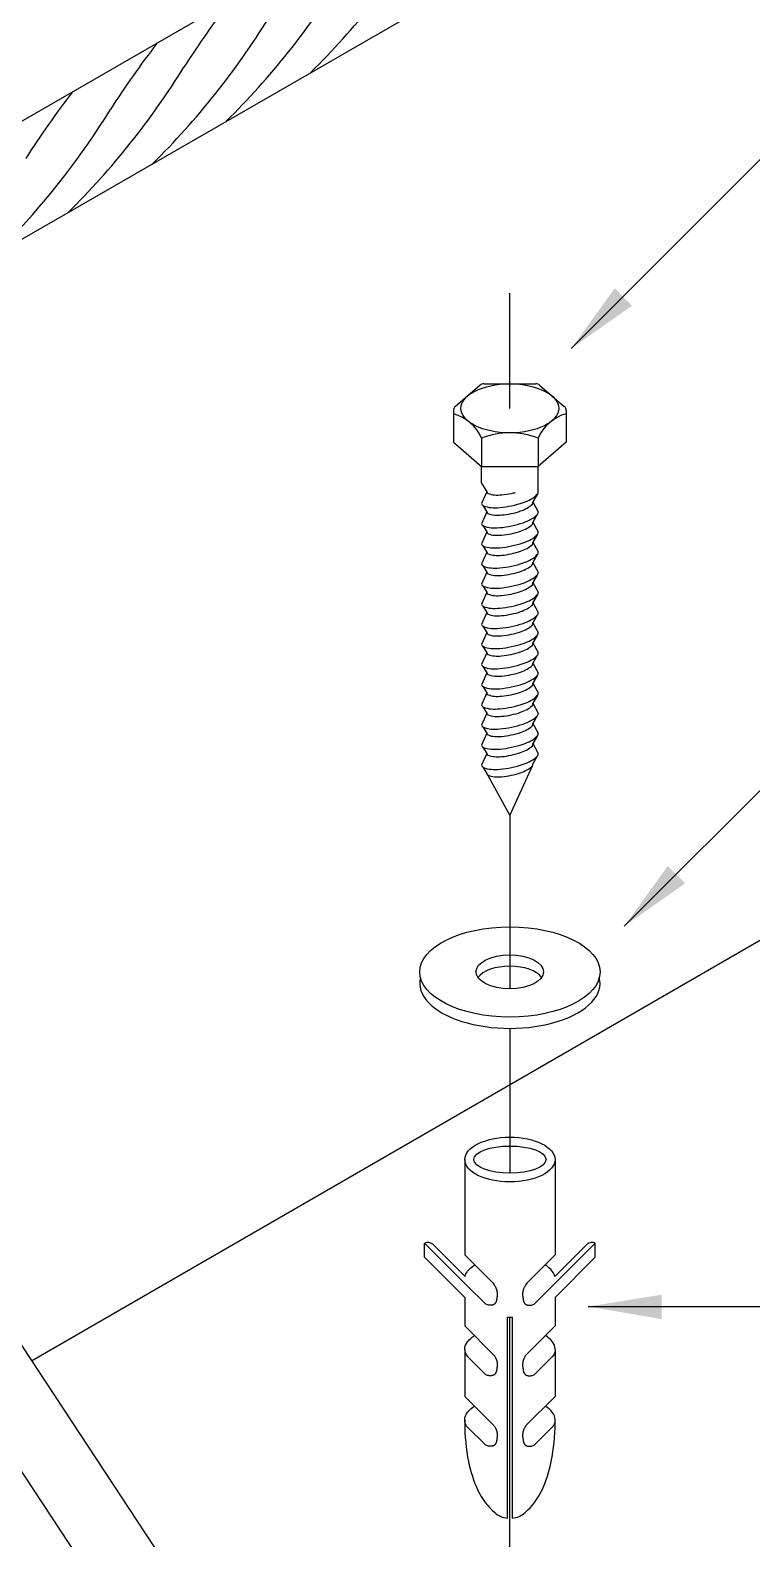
# Model space of a CAD drawing. Header units: millimetres. Extents: x -5986.9 to -5973.1, y -4697 to -4682.1.
# Drawn here: x -5979.757 to -5977.984, y -4687.712 to -4684.009 of the extents above; entities that cross this region are included whole.
import ezdxf

# ---------------------------------------------------------------- set-up
doc = ezdxf.new("R2010")
doc.units = ezdxf.units.MM
doc.header["$LTSCALE"] = 10
doc.linetypes.add('DASHDOT2', pattern=[0.5, 0.25, -0.125, 0, -0.125])
doc.layers.add('Termotécnica', color=7, linetype='Continuous')

msp = doc.modelspace()

# ---------------------------------------------------------------- linework, layer by layer
at = {"layer": 'Termotécnica', "color": 2}
for p, q in [((-5978.4281, -4684.7908), (-5976.8926, -4683.2553)), ((-5979.9237, -4684.3172), (-5978.2836, -4683.3703)), ((-5979.7969, -4684.534), (-5978.1579, -4683.5878)), ((-5978.6517, -4684.8802), (-5978.7123, -4684.9327)), ((-5978.6427, -4684.8769), (-5978.5145, -4684.8769)), ((-5978.5054, -4684.8802), (-5978.4448, -4684.9327)), ((-5978.7171, -4684.9432), (-5978.7171, -4685.02)), ((-5978.4401, -4684.9432), (-5978.4401, -4685.02)), ((-5978.7171, -4685.02), (-5978.6478, -4685.08)), ((-5978.6478, -4685.0106), (-5978.6478, -4685.08)), ((-5978.5093, -4685.0106), (-5978.5093, -4685.08)), ((-5978.4401, -4685.02), (-5978.5093, -4685.08)), ((-5978.6479, -4685.1211), (-5978.6479, -4685.0795)), ((-5978.6478, -4685.08), (-5978.5093, -4685.08)), ((-5978.5093, -4685.1417), (-5978.5093, -4685.0795)), ((-5978.6479, -4685.1211), (-5978.6353, -4685.1419)), ((-5978.6353, -4685.1419), (-5978.6479, -4685.1711)), ((-5978.6447, -4685.1757), (-5978.6353, -4685.1913)), ((-5978.5117, -4685.1489), (-5978.5218, -4685.1672)), ((-5978.5218, -4685.1672), (-5978.5093, -4685.1911)), ((-5978.6353, -4685.1913), (-5978.6479, -4685.2206)), ((-5978.5117, -4685.1983), (-5978.5218, -4685.2166)), ((-5978.5218, -4685.2166), (-5978.5093, -4685.2405)), ((-5978.6353, -4685.2407), (-5978.6479, -4685.27)), ((-5978.6447, -4685.2252), (-5978.6353, -4685.2407)), ((-5978.5117, -4685.2477), (-5978.5218, -4685.266)), ((-5978.6353, -4685.2901), (-5978.6479, -4685.3194)), ((-5978.6447, -4685.2746), (-5978.6353, -4685.2901)), ((-5978.5218, -4685.266), (-5978.5093, -4685.2899)), ((-5978.6447, -4685.324), (-5978.6353, -4685.3395)), ((-5978.5117, -4685.2971), (-5978.5218, -4685.3154)), ((-5978.5218, -4685.3154), (-5978.5093, -4685.3394)), ((-5978.6353, -4685.3395), (-5978.6479, -4685.3688)), ((-5978.5117, -4685.3465), (-5978.5218, -4685.3648)), ((-5978.5218, -4685.3648), (-5978.5093, -4685.3888)), ((-5978.6353, -4685.3889), (-5978.6479, -4685.4182)), ((-5978.6447, -4685.3734), (-5978.6353, -4685.3889)), ((-5978.5117, -4685.396), (-5978.5218, -4685.4142)), ((-5978.6353, -4685.4383), (-5978.6479, -4685.4676)), ((-5978.6447, -4685.4228), (-5978.6353, -4685.4383)), ((-5978.5218, -4685.4142), (-5978.5093, -4685.4382)), ((-5978.6447, -4685.4722), (-5978.6353, -4685.4877)), ((-5978.5117, -4685.4454), (-5978.5218, -4685.4636)), ((-5978.5218, -4685.4636), (-5978.5093, -4685.4876)), ((-5978.6353, -4685.4877), (-5978.6479, -4685.517)), ((-5978.5117, -4685.4948), (-5978.5218, -4685.513)), ((-5978.6353, -4685.5371), (-5978.6479, -4685.5664)), ((-5978.6447, -4685.5216), (-5978.6353, -4685.5371)), ((-5978.5218, -4685.513), (-5978.5093, -4685.537)), ((-5978.5117, -4685.5442), (-5978.5218, -4685.5624)), ((-5978.6353, -4685.5866), (-5978.6479, -4685.6158)), ((-5978.6447, -4685.571), (-5978.6353, -4685.5866)), ((-5978.5218, -4685.5624), (-5978.5093, -4685.5864)), ((-5978.6447, -4685.6204), (-5978.6353, -4685.636)), ((-5978.5117, -4685.5936), (-5978.5218, -4685.6119)), ((-5978.5218, -4685.6119), (-5978.5093, -4685.6358)), ((-5978.6353, -4685.636), (-5978.6479, -4685.6653)), ((-5978.5117, -4685.643), (-5978.5218, -4685.6613)), ((-5978.6353, -4685.6854), (-5978.6479, -4685.7147)), ((-5978.6447, -4685.6699), (-5978.6353, -4685.6854)), ((-5978.5218, -4685.6613), (-5978.5093, -4685.6852)), ((-5978.5117, -4685.6924), (-5978.5218, -4685.7107)), ((-5978.6353, -4685.7348), (-5978.6479, -4685.7641)), ((-5978.6447, -4685.7193), (-5978.6353, -4685.7348)), ((-5978.5218, -4685.7107), (-5978.5093, -4685.7346)), ((-5978.2975, -4686.2084), (-5977.8038, -4685.7148)), ((-5978.6447, -4685.7687), (-5978.6353, -4685.7842)), ((-5978.5117, -4685.7418), (-5978.5218, -4685.7601)), ((-5978.5218, -4685.7601), (-5978.5093, -4685.7841)), ((-5978.6353, -4685.7842), (-5978.6479, -4685.8135)), ((-5978.5117, -4685.7912), (-5978.5218, -4685.8095)), ((-5978.6447, -4685.8181), (-5978.6353, -4685.8336)), ((-5978.6353, -4685.8336), (-5978.5786, -4685.9367)), ((-5978.5786, -4685.9367), (-5978.5232, -4685.8149)), ((-5979.7529, -4687.2753), (-5977.8889, -4686.1992)), ((-5980.2605, -4686.5055), (-5978.9873, -4688.4366)), ((-5980.4028, -4686.5994), (-5979.1704, -4688.4686)), ((-5978.6892, -4686.7811), (-5978.6892, -4687.0151)), ((-5978.4675, -4686.7811), (-5978.4675, -4687.0151)), ((-5978.7878, -4687.021), (-5978.7878, -4686.9862)), ((-5978.6833, -4687.0907), (-5978.7878, -4686.9862)), ((-5978.6886, -4687.068), (-5978.7679, -4686.9887)), ((-5978.4735, -4687.0907), (-5978.369, -4686.9862)), ((-5978.4681, -4687.068), (-5978.3888, -4686.9887)), ((-5978.369, -4687.021), (-5978.369, -4686.9862)), ((-5978.6892, -4687.1196), (-5978.7878, -4687.021)), ((-5978.6892, -4687.0151), (-5978.6195, -4687.0848)), ((-5978.4675, -4687.0151), (-5978.5372, -4687.0848)), ((-5978.4675, -4687.1196), (-5978.369, -4687.021)), ((-5978.6833, -4687.0907), (-5978.6379, -4687.1361)), ((-5978.4735, -4687.0907), (-5978.5188, -4687.1361)), ((-5978.6892, -4687.1196), (-5978.6892, -4687.1893)), ((-5978.4675, -4687.1196), (-5978.4675, -4687.1893)), ((-5978.3859, -4687.1417), (-5976.2144, -4687.1417)), ((-5978.5845, -4687.6613), (-5978.5845, -4687.1682)), ((-5978.5845, -4687.1682), (-5978.5722, -4687.1682)), ((-5978.5722, -4687.6613), (-5978.5722, -4687.1682)), ((-5978.6892, -4687.1893), (-5978.6175, -4687.261)), ((-5978.4675, -4687.1893), (-5978.5392, -4687.261)), ((-5978.6892, -4687.247), (-5978.6892, -4687.3623)), ((-5978.4675, -4687.247), (-5978.4675, -4687.3623)), ((-5978.6892, -4687.3623), (-5978.6175, -4687.434)), ((-5978.4675, -4687.3623), (-5978.5392, -4687.434)), ((-5978.6833, -4687.4368), (-5978.6379, -4687.4821)), ((-5978.6175, -4687.434), (-5978.6168, -4687.4351)), ((-5978.5392, -4687.434), (-5978.5399, -4687.4351)), ((-5978.4735, -4687.4368), (-5978.5188, -4687.4821))]:
    msp.add_line(p, q, dxfattribs=at)
at = {"layer": 'Termotécnica', "color": 1, "linetype": 'DASHDOT2'}
for p, q in [((-5978.5786, -4684.9374), (-5978.5787, -4684.6544)), ((-5978.5786, -4685.9367), (-5978.5786, -4686.3619)), ((-5978.5784, -4686.4591), (-5978.5783, -4686.8144)), ((-5978.5784, -4688.1671), (-5978.5784, -4687.1682))]:
    msp.add_line(p, q, dxfattribs=at)
at = {"layer": 'Termotécnica', "color": 1}
for points in [[(-5978.6479, -4685.1711, 0.24548), (-5978.6435, -4685.1764, 0.082009), (-5978.6246, -4685.181, 0.04047), (-5978.6032, -4685.1808, 0.029714), (-5978.5743, -4685.1764, 0.029714), (-5978.5462, -4685.1687, 0.04047), (-5978.5266, -4685.1601, 0.082009), (-5978.5111, -4685.1483, 0.24548), (-5978.5093, -4685.1417, 0.24548)], [(-5978.6353, -4685.1419, 0.24548), (-5978.6317, -4685.1462, 0.082009), (-5978.6162, -4685.1499, 0.04047), (-5978.5987, -4685.1497, 0.029714), (-5978.575, -4685.1462, 0.013189), (-5978.5647, -4685.1437, 0.04047)], [(-5978.6353, -4685.1913, 0.24548), (-5978.6317, -4685.1956, 0.082009), (-5978.6162, -4685.1993, 0.04047), (-5978.5987, -4685.1991, 0.029714), (-5978.575, -4685.1956, 0.029714), (-5978.552, -4685.1892, 0.04047), (-5978.5359, -4685.1823, 0.082009), (-5978.5233, -4685.1726, 0.24548), (-5978.5218, -4685.1672, 0.24548)], [(-5978.6479, -4685.2206, 0.24548), (-5978.6435, -4685.2258, 0.082009), (-5978.6246, -4685.2304, 0.04047), (-5978.6032, -4685.2302, 0.029714), (-5978.5743, -4685.2258, 0.029714), (-5978.5462, -4685.2181, 0.04047), (-5978.5266, -4685.2096, 0.082009), (-5978.5111, -4685.1977, 0.24548), (-5978.5093, -4685.1911, 0.24548)], [(-5978.6353, -4685.2407, 0.24548), (-5978.6317, -4685.245, 0.082009), (-5978.6162, -4685.2487, 0.04047), (-5978.5987, -4685.2485, 0.029714), (-5978.575, -4685.245, 0.029714), (-5978.552, -4685.2386, 0.04047), (-5978.5359, -4685.2317, 0.082009), (-5978.5233, -4685.222, 0.24548), (-5978.5218, -4685.2166, 0.24548)], [(-5978.6479, -4685.27, 0.24548), (-5978.6435, -4685.2753, 0.082009), (-5978.6246, -4685.2798, 0.04047), (-5978.6032, -4685.2796, 0.029714), (-5978.5743, -4685.2752, 0.029714), (-5978.5462, -4685.2675, 0.04047), (-5978.5266, -4685.259, 0.082009), (-5978.5111, -4685.2471, 0.24548), (-5978.5093, -4685.2405, 0.24548)], [(-5978.6479, -4685.3194, 0.24548), (-5978.6435, -4685.3247, 0.082009), (-5978.6246, -4685.3292, 0.04047), (-5978.6032, -4685.329, 0.029714), (-5978.5743, -4685.3246, 0.029714), (-5978.5462, -4685.3169, 0.04047), (-5978.5266, -4685.3084, 0.082009), (-5978.5111, -4685.2965, 0.24548), (-5978.5093, -4685.2899, 0.24548)], [(-5978.6353, -4685.2901, 0.24548), (-5978.6317, -4685.2944, 0.082009), (-5978.6162, -4685.2981, 0.04047), (-5978.5987, -4685.298, 0.029714), (-5978.575, -4685.2944, 0.029714), (-5978.552, -4685.2881, 0.04047), (-5978.5359, -4685.2811, 0.082009), (-5978.5233, -4685.2714, 0.24548), (-5978.5218, -4685.266, 0.24548)], [(-5978.6353, -4685.3395, 0.24548), (-5978.6317, -4685.3438, 0.082009), (-5978.6162, -4685.3475, 0.04047), (-5978.5987, -4685.3474, 0.029714), (-5978.575, -4685.3438, 0.029714), (-5978.552, -4685.3375, 0.04047), (-5978.5359, -4685.3305, 0.082009), (-5978.5233, -4685.3208, 0.24548), (-5978.5218, -4685.3154, 0.24548)], [(-5978.6479, -4685.3688, 0.24548), (-5978.6435, -4685.3741, 0.082009), (-5978.6246, -4685.3786, 0.04047), (-5978.6032, -4685.3784, 0.029714), (-5978.5743, -4685.3741, 0.029714), (-5978.5462, -4685.3663, 0.04047), (-5978.5266, -4685.3578, 0.082009), (-5978.5111, -4685.346, 0.24548), (-5978.5093, -4685.3394, 0.24548)], [(-5978.6353, -4685.3889, 0.24548), (-5978.6317, -4685.3932, 0.082009), (-5978.6162, -4685.3969, 0.04047), (-5978.5987, -4685.3968, 0.029714), (-5978.575, -4685.3932, 0.029714), (-5978.552, -4685.3869, 0.04047), (-5978.5359, -4685.3799, 0.082009), (-5978.5233, -4685.3702, 0.24548), (-5978.5218, -4685.3648, 0.24548)], [(-5978.6479, -4685.4182, 0.24548), (-5978.6435, -4685.4235, 0.082009), (-5978.6246, -4685.428, 0.04047), (-5978.6032, -4685.4278, 0.029714), (-5978.5743, -4685.4235, 0.029714), (-5978.5462, -4685.4157, 0.04047), (-5978.5266, -4685.4072, 0.082009), (-5978.5111, -4685.3954, 0.24548), (-5978.5093, -4685.3888, 0.24548)], [(-5978.6479, -4685.4676, 0.24548), (-5978.6435, -4685.4729, 0.082009), (-5978.6246, -4685.4774, 0.04047), (-5978.6032, -4685.4772, 0.029714), (-5978.5743, -4685.4729, 0.029714), (-5978.5462, -4685.4651, 0.04047), (-5978.5266, -4685.4566, 0.082009), (-5978.5111, -4685.4448, 0.24548), (-5978.5093, -4685.4382, 0.24548)], [(-5978.6353, -4685.4383, 0.24548), (-5978.6317, -4685.4426, 0.082009), (-5978.6162, -4685.4464, 0.04047), (-5978.5987, -4685.4462, 0.029714), (-5978.575, -4685.4426, 0.029714), (-5978.552, -4685.4363, 0.04047), (-5978.5359, -4685.4293, 0.082009), (-5978.5233, -4685.4196, 0.24548), (-5978.5218, -4685.4142, 0.24548)], [(-5978.6353, -4685.4877, 0.24548), (-5978.6317, -4685.4921, 0.082009), (-5978.6162, -4685.4958, 0.04047), (-5978.5987, -4685.4956, 0.029714), (-5978.575, -4685.492, 0.029714), (-5978.552, -4685.4857, 0.04047), (-5978.5359, -4685.4787, 0.082009), (-5978.5233, -4685.469, 0.24548), (-5978.5218, -4685.4636, 0.24548)], [(-5978.6479, -4685.517, 0.24548), (-5978.6435, -4685.5223, 0.082009), (-5978.6246, -4685.5268, 0.04047), (-5978.6032, -4685.5266, 0.029714), (-5978.5743, -4685.5223, 0.029714), (-5978.5462, -4685.5145, 0.04047), (-5978.5266, -4685.506, 0.082009), (-5978.5111, -4685.4942, 0.24548), (-5978.5093, -4685.4876, 0.24548)], [(-5978.6479, -4685.5664, 0.24548), (-5978.6435, -4685.5717, 0.082009), (-5978.6246, -4685.5763, 0.04047), (-5978.6032, -4685.5761, 0.029714), (-5978.5743, -4685.5717, 0.029714), (-5978.5462, -4685.564, 0.04047), (-5978.5266, -4685.5554, 0.082009), (-5978.5111, -4685.5436, 0.24548), (-5978.5093, -4685.537, 0.24548)], [(-5978.6353, -4685.5371, 0.24548), (-5978.6317, -4685.5415, 0.082009), (-5978.6162, -4685.5452, 0.04047), (-5978.5987, -4685.545, 0.029714), (-5978.575, -4685.5414, 0.029714), (-5978.552, -4685.5351, 0.04047), (-5978.5359, -4685.5281, 0.082009), (-5978.5233, -4685.5184, 0.24548), (-5978.5218, -4685.513, 0.24548)], [(-5978.6479, -4685.6158, 0.24548), (-5978.6435, -4685.6211, 0.082009), (-5978.6246, -4685.6257, 0.04047), (-5978.6032, -4685.6255, 0.029714), (-5978.5743, -4685.6211, 0.029714), (-5978.5462, -4685.6134, 0.04047), (-5978.5266, -4685.6048, 0.082009), (-5978.5111, -4685.593, 0.24548), (-5978.5093, -4685.5864, 0.24548)], [(-5978.6353, -4685.5866, 0.24548), (-5978.6317, -4685.5909, 0.082009), (-5978.6162, -4685.5946, 0.04047), (-5978.5987, -4685.5944, 0.029714), (-5978.575, -4685.5909, 0.029714), (-5978.552, -4685.5845, 0.04047), (-5978.5359, -4685.5775, 0.082009), (-5978.5233, -4685.5678, 0.24548), (-5978.5218, -4685.5624, 0.24548)], [(-5978.6353, -4685.636, 0.24548), (-5978.6317, -4685.6403, 0.082009), (-5978.6162, -4685.644, 0.04047), (-5978.5987, -4685.6438, 0.029714), (-5978.575, -4685.6403, 0.029714), (-5978.552, -4685.6339, 0.04047), (-5978.5359, -4685.627, 0.082009), (-5978.5233, -4685.6173, 0.24548), (-5978.5218, -4685.6119, 0.24548)], [(-5978.6479, -4685.6653, 0.24548), (-5978.6435, -4685.6705, 0.082009), (-5978.6246, -4685.6751, 0.04047), (-5978.6032, -4685.6749, 0.029714), (-5978.5743, -4685.6705, 0.029714), (-5978.5462, -4685.6628, 0.04047), (-5978.5266, -4685.6543, 0.082009), (-5978.5111, -4685.6424, 0.24548), (-5978.5093, -4685.6358, 0.24548)], [(-5978.6479, -4685.7147, 0.24548), (-5978.6435, -4685.72, 0.082009), (-5978.6246, -4685.7245, 0.04047), (-5978.6032, -4685.7243, 0.029714), (-5978.5743, -4685.7199, 0.029714), (-5978.5462, -4685.7122, 0.04047), (-5978.5266, -4685.7037, 0.082009), (-5978.5111, -4685.6918, 0.24548), (-5978.5093, -4685.6852, 0.24548)], [(-5978.6353, -4685.6854, 0.24548), (-5978.6317, -4685.6897, 0.082009), (-5978.6162, -4685.6934, 0.04047), (-5978.5987, -4685.6932, 0.029714), (-5978.575, -4685.6897, 0.029714), (-5978.552, -4685.6833, 0.04047), (-5978.5359, -4685.6764, 0.082009), (-5978.5233, -4685.6667, 0.24548), (-5978.5218, -4685.6613, 0.24548)], [(-5978.6479, -4685.7641, 0.24548), (-5978.6435, -4685.7694, 0.082009), (-5978.6246, -4685.7739, 0.04047), (-5978.6032, -4685.7737, 0.029714), (-5978.5743, -4685.7693, 0.029714), (-5978.5462, -4685.7616, 0.04047), (-5978.5266, -4685.7531, 0.082009), (-5978.5111, -4685.7412, 0.24548), (-5978.5093, -4685.7346, 0.24548)], [(-5978.6353, -4685.7348, 0.24548), (-5978.6317, -4685.7391, 0.082009), (-5978.6162, -4685.7428, 0.04047), (-5978.5987, -4685.7427, 0.029714), (-5978.575, -4685.7391, 0.029714), (-5978.552, -4685.7328, 0.04047), (-5978.5359, -4685.7258, 0.082009), (-5978.5233, -4685.7161, 0.24548), (-5978.5218, -4685.7107, 0.24548)], [(-5978.6353, -4685.7842, 0.24548), (-5978.6317, -4685.7885, 0.082009), (-5978.6162, -4685.7922, 0.04047), (-5978.5987, -4685.7921, 0.029714), (-5978.575, -4685.7885, 0.029714), (-5978.552, -4685.7822, 0.04047), (-5978.5359, -4685.7752, 0.082009), (-5978.5233, -4685.7655, 0.24548), (-5978.5218, -4685.7601, 0.24548)], [(-5978.6479, -4685.8135, 0.24548), (-5978.6435, -4685.8188, 0.082009), (-5978.6246, -4685.8233, 0.04047), (-5978.6032, -4685.8231, 0.029714), (-5978.5743, -4685.8188, 0.029714), (-5978.5462, -4685.811, 0.04047), (-5978.5266, -4685.8025, 0.082009), (-5978.5111, -4685.7907, 0.24548), (-5978.5093, -4685.7841, 0.24548)], [(-5978.6353, -4685.8336, 0.24548), (-5978.6317, -4685.8379, 0.082009), (-5978.6162, -4685.8416, 0.04047), (-5978.5987, -4685.8415, 0.029714), (-5978.575, -4685.8379, 0.029714), (-5978.552, -4685.8316, 0.04047), (-5978.5359, -4685.8246, 0.082009), (-5978.5233, -4685.8149, 0.24548), (-5978.5218, -4685.8095, 0.24548)]]:
    msp.add_lwpolyline(points, format="xyb", dxfattribs=at)
at = {"layer": 'Termotécnica', "color": 2}
for points in [[(-5978.6886, -4687.068, -0.122515), (-5978.6824, -4687.0552, -0.074458), (-5978.6649, -4687.0394, -0.064948)], [(-5978.4681, -4687.068, 0.122515), (-5978.4743, -4687.0552, 0.074458), (-5978.4919, -4687.0394)], [(-5978.6892, -4687.247), (-5978.6892, -4687.247, -0.174705), (-5978.6824, -4687.2282, -0.071912), (-5978.6655, -4687.2129)], [(-5978.6649, -4687.2125), (-5978.6649, -4687.2125, -0.001267), (-5978.6653, -4687.2132)], [(-5978.4673, -4687.247), (-5978.4673, -4687.247, 0.174705), (-5978.4741, -4687.2282, 0.071912), (-5978.491, -4687.2129)], [(-5978.6892, -4687.247, 0.215113), (-5978.6826, -4687.2644), (-5978.6826, -4687.2644), (-5978.6379, -4687.3091)], [(-5978.4673, -4687.247, -0.215113), (-5978.4739, -4687.2644), (-5978.4739, -4687.2644), (-5978.5186, -4687.3091)], [(-5978.6892, -4687.42, -0.174705), (-5978.6824, -4687.4013, -0.074458), (-5978.6649, -4687.3855)], [(-5978.4675, -4687.42, 0.174705), (-5978.4743, -4687.4013, 0.071912), (-5978.4912, -4687.386)], [(-5978.6892, -4687.4199, 0.003685), (-5978.6893, -4687.4272, 0.048405), (-5978.6801, -4687.5222, 0.062165), (-5978.6568, -4687.593, 0.102796), (-5978.6155, -4687.6477, 0.153617), (-5978.5845, -4687.6613)], [(-5978.6849, -4687.4354, -0.138405), (-5978.6892, -4687.42, -0.174705)], [(-5978.6833, -4687.4368, -0.021127), (-5978.6849, -4687.4354, -0.170198)], [(-5978.5722, -4687.6613, 0.153617), (-5978.5413, -4687.6477, 0.102796), (-5978.4999, -4687.593, 0.062165), (-5978.4767, -4687.5222, 0.048405), (-5978.4674, -4687.4272, 0.003585), (-5978.4675, -4687.4201)], [(-5978.4735, -4687.4368, 0.021127), (-5978.4719, -4687.4354)], [(-5978.4719, -4687.4354, 0.174705), (-5978.4675, -4687.42)]]:
    msp.add_lwpolyline(points, format="xyb", dxfattribs=at)
for points in [[(-5978.6195, -4687.0848), (-5978.6181, -4687.087), (-5978.6168, -4687.089), (-5978.6157, -4687.0908), (-5978.6148, -4687.0925), (-5978.614, -4687.0939), (-5978.6133, -4687.0953), (-5978.6128, -4687.0965), (-5978.6123, -4687.0976), (-5978.6119, -4687.0986), (-5978.6115, -4687.0996), (-5978.6112, -4687.1005), (-5978.6109, -4687.1014), (-5978.6106, -4687.1022), (-5978.6104, -4687.103), (-5978.6103, -4687.1039), (-5978.6101, -4687.1047), (-5978.6099, -4687.1056), (-5978.6098, -4687.1065), (-5978.6097, -4687.1074), (-5978.6096, -4687.1084), (-5978.6095, -4687.1094), (-5978.6095, -4687.1104), (-5978.6095, -4687.1114), (-5978.6095, -4687.1124), (-5978.6095, -4687.1135), (-5978.6096, -4687.1145), (-5978.6097, -4687.1156), (-5978.6098, -4687.1166), (-5978.6099, -4687.1177), (-5978.6101, -4687.1188), (-5978.6102, -4687.1198), (-5978.6104, -4687.1208), (-5978.6105, -4687.1218), (-5978.6107, -4687.1228), (-5978.6109, -4687.1238), (-5978.611, -4687.1247), (-5978.6112, -4687.1257), (-5978.6114, -4687.1266), (-5978.6117, -4687.1275), (-5978.6119, -4687.1283), (-5978.6122, -4687.1292), (-5978.6125, -4687.13), (-5978.6128, -4687.1308), (-5978.6131, -4687.1316), (-5978.6135, -4687.1323), (-5978.6139, -4687.133), (-5978.6143, -4687.1336), (-5978.6148, -4687.1342), (-5978.6152, -4687.1348), (-5978.6157, -4687.1353), (-5978.6162, -4687.1357), (-5978.6167, -4687.1361), (-5978.6172, -4687.1365), (-5978.6177, -4687.1368), (-5978.6182, -4687.1371), (-5978.6188, -4687.1374), (-5978.6193, -4687.1376), (-5978.6199, -4687.1378), (-5978.6205, -4687.1379), (-5978.6212, -4687.1381), (-5978.6219, -4687.1382), (-5978.6226, -4687.1383), (-5978.6235, -4687.1384), (-5978.6244, -4687.1385), (-5978.6255, -4687.1386), (-5978.6266, -4687.1386), (-5978.628, -4687.1386), (-5978.6295, -4687.1385), (-5978.6312, -4687.1382), (-5978.6332, -4687.1377), (-5978.6354, -4687.137), (-5978.6379, -4687.1361)], [(-5978.5372, -4687.0848), (-5978.5386, -4687.087), (-5978.5399, -4687.089), (-5978.541, -4687.0908), (-5978.5419, -4687.0925), (-5978.5427, -4687.0939), (-5978.5434, -4687.0953), (-5978.544, -4687.0965), (-5978.5444, -4687.0976), (-5978.5449, -4687.0986), (-5978.5452, -4687.0996), (-5978.5456, -4687.1005), (-5978.5458, -4687.1014), (-5978.5461, -4687.1022), (-5978.5463, -4687.103), (-5978.5465, -4687.1039), (-5978.5466, -4687.1047), (-5978.5468, -4687.1056), (-5978.5469, -4687.1065), (-5978.547, -4687.1074), (-5978.5471, -4687.1084), (-5978.5472, -4687.1094), (-5978.5473, -4687.1104), (-5978.5473, -4687.1114), (-5978.5473, -4687.1124), (-5978.5472, -4687.1135), (-5978.5471, -4687.1145), (-5978.5471, -4687.1156), (-5978.5469, -4687.1166), (-5978.5468, -4687.1177), (-5978.5467, -4687.1188), (-5978.5465, -4687.1198), (-5978.5464, -4687.1208), (-5978.5462, -4687.1218), (-5978.546, -4687.1228), (-5978.5459, -4687.1238), (-5978.5457, -4687.1247), (-5978.5455, -4687.1257), (-5978.5453, -4687.1266), (-5978.5451, -4687.1275), (-5978.5448, -4687.1283), (-5978.5446, -4687.1292), (-5978.5443, -4687.13), (-5978.5439, -4687.1308), (-5978.5436, -4687.1316), (-5978.5432, -4687.1323), (-5978.5428, -4687.133), (-5978.5424, -4687.1336), (-5978.542, -4687.1342), (-5978.5415, -4687.1348), (-5978.5411, -4687.1353), (-5978.5406, -4687.1357), (-5978.5401, -4687.1361), (-5978.5395, -4687.1365), (-5978.539, -4687.1368), (-5978.5385, -4687.1371), (-5978.5379, -4687.1374), (-5978.5374, -4687.1376), (-5978.5368, -4687.1378), (-5978.5362, -4687.1379), (-5978.5356, -4687.1381), (-5978.5349, -4687.1382), (-5978.5341, -4687.1383), (-5978.5332, -4687.1384), (-5978.5323, -4687.1385), (-5978.5313, -4687.1386), (-5978.5301, -4687.1386), (-5978.5287, -4687.1386), (-5978.5272, -4687.1385), (-5978.5255, -4687.1382), (-5978.5235, -4687.1377), (-5978.5213, -4687.137), (-5978.5188, -4687.1361)], [(-5978.6175, -4687.261), (-5978.6168, -4687.2621), (-5978.6157, -4687.2639), (-5978.6148, -4687.2655), (-5978.614, -4687.267), (-5978.6133, -4687.2683), (-5978.6128, -4687.2695), (-5978.6123, -4687.2707), (-5978.6119, -4687.2717), (-5978.6115, -4687.2726), (-5978.6112, -4687.2736), (-5978.6109, -4687.2744), (-5978.6106, -4687.2753), (-5978.6104, -4687.2761), (-5978.6103, -4687.2769), (-5978.6101, -4687.2778), (-5978.6099, -4687.2786), (-5978.6098, -4687.2795), (-5978.6097, -4687.2805), (-5978.6096, -4687.2814), (-5978.6095, -4687.2824), (-5978.6095, -4687.2834), (-5978.6095, -4687.2844), (-5978.6095, -4687.2855), (-5978.6095, -4687.2865), (-5978.6096, -4687.2876), (-5978.6097, -4687.2886), (-5978.6098, -4687.2897), (-5978.6099, -4687.2908), (-5978.6101, -4687.2918), (-5978.6102, -4687.2928), (-5978.6104, -4687.2939), (-5978.6105, -4687.2949), (-5978.6107, -4687.2959), (-5978.6109, -4687.2968), (-5978.611, -4687.2978), (-5978.6112, -4687.2987), (-5978.6114, -4687.2996), (-5978.6117, -4687.3005), (-5978.6119, -4687.3014), (-5978.6122, -4687.3022), (-5978.6125, -4687.3031), (-5978.6128, -4687.3039), (-5978.6131, -4687.3046), (-5978.6135, -4687.3054), (-5978.6139, -4687.306), (-5978.6143, -4687.3067), (-5978.6148, -4687.3073), (-5978.6152, -4687.3078), (-5978.6157, -4687.3083), (-5978.6162, -4687.3088), (-5978.6167, -4687.3092), (-5978.6172, -4687.3096), (-5978.6177, -4687.3099), (-5978.6182, -4687.3102), (-5978.6188, -4687.3104), (-5978.6193, -4687.3106), (-5978.6199, -4687.3108), (-5978.6205, -4687.311), (-5978.6212, -4687.3111), (-5978.6219, -4687.3113), (-5978.6226, -4687.3114), (-5978.6235, -4687.3115), (-5978.6244, -4687.3116), (-5978.6255, -4687.3116), (-5978.6266, -4687.3117), (-5978.628, -4687.3117), (-5978.6295, -4687.3115), (-5978.6312, -4687.3112), (-5978.6332, -4687.3107), (-5978.6354, -4687.3101), (-5978.6379, -4687.3091)], [(-5978.5392, -4687.261), (-5978.5399, -4687.2621), (-5978.541, -4687.2639), (-5978.5419, -4687.2655), (-5978.5427, -4687.267), (-5978.5434, -4687.2683), (-5978.544, -4687.2695), (-5978.5444, -4687.2707), (-5978.5449, -4687.2717), (-5978.5452, -4687.2726), (-5978.5456, -4687.2736), (-5978.5458, -4687.2744), (-5978.5461, -4687.2753), (-5978.5463, -4687.2761), (-5978.5465, -4687.2769), (-5978.5466, -4687.2778), (-5978.5468, -4687.2786), (-5978.5469, -4687.2795), (-5978.547, -4687.2805), (-5978.5471, -4687.2814), (-5978.5472, -4687.2824), (-5978.5473, -4687.2834), (-5978.5473, -4687.2844), (-5978.5473, -4687.2855), (-5978.5472, -4687.2865), (-5978.5471, -4687.2876), (-5978.5471, -4687.2886), (-5978.5469, -4687.2897), (-5978.5468, -4687.2908), (-5978.5467, -4687.2918), (-5978.5465, -4687.2928), (-5978.5464, -4687.2939), (-5978.5462, -4687.2949), (-5978.546, -4687.2959), (-5978.5459, -4687.2968), (-5978.5457, -4687.2978), (-5978.5455, -4687.2987), (-5978.5453, -4687.2996), (-5978.5451, -4687.3005), (-5978.5448, -4687.3014), (-5978.5446, -4687.3022), (-5978.5443, -4687.3031), (-5978.5439, -4687.3039), (-5978.5436, -4687.3046), (-5978.5432, -4687.3054), (-5978.5428, -4687.306), (-5978.5424, -4687.3067), (-5978.542, -4687.3073), (-5978.5415, -4687.3078), (-5978.5411, -4687.3083), (-5978.5406, -4687.3088), (-5978.5401, -4687.3092), (-5978.5395, -4687.3096), (-5978.539, -4687.3099), (-5978.5385, -4687.3102), (-5978.5379, -4687.3104), (-5978.5374, -4687.3106), (-5978.5368, -4687.3108), (-5978.5362, -4687.311), (-5978.5356, -4687.3111), (-5978.5349, -4687.3113), (-5978.5341, -4687.3114), (-5978.5332, -4687.3115), (-5978.5323, -4687.3116), (-5978.5313, -4687.3116), (-5978.5301, -4687.3117), (-5978.5287, -4687.3117), (-5978.5272, -4687.3115), (-5978.5255, -4687.3112), (-5978.5235, -4687.3107), (-5978.5213, -4687.3101), (-5978.5188, -4687.3091)], [(-5978.6168, -4687.4351), (-5978.6168, -4687.4351), (-5978.6157, -4687.4369), (-5978.6148, -4687.4386), (-5978.614, -4687.44), (-5978.6133, -4687.4414), (-5978.6128, -4687.4426), (-5978.6123, -4687.4437), (-5978.6119, -4687.4447), (-5978.6115, -4687.4457), (-5978.6112, -4687.4466), (-5978.6109, -4687.4475), (-5978.6106, -4687.4483), (-5978.6104, -4687.4491), (-5978.6103, -4687.45), (-5978.6101, -4687.4508), (-5978.6099, -4687.4517), (-5978.6098, -4687.4526), (-5978.6097, -4687.4535), (-5978.6096, -4687.4545), (-5978.6095, -4687.4555), (-5978.6095, -4687.4565), (-5978.6095, -4687.4575), (-5978.6095, -4687.4585), (-5978.6095, -4687.4596), (-5978.6096, -4687.4606), (-5978.6097, -4687.4617), (-5978.6098, -4687.4627), (-5978.6099, -4687.4638), (-5978.6101, -4687.4649), (-5978.6102, -4687.4659), (-5978.6104, -4687.4669), (-5978.6105, -4687.4679), (-5978.6107, -4687.4689), (-5978.6109, -4687.4699), (-5978.611, -4687.4708), (-5978.6112, -4687.4718), (-5978.6114, -4687.4727), (-5978.6117, -4687.4736), (-5978.6119, -4687.4744), (-5978.6122, -4687.4753), (-5978.6125, -4687.4761), (-5978.6128, -4687.4769), (-5978.6131, -4687.4777), (-5978.6135, -4687.4784), (-5978.6139, -4687.4791), (-5978.6143, -4687.4797), (-5978.6148, -4687.4803), (-5978.6152, -4687.4809), (-5978.6157, -4687.4814), (-5978.6162, -4687.4818), (-5978.6167, -4687.4822), (-5978.6172, -4687.4826), (-5978.6177, -4687.4829), (-5978.6182, -4687.4832), (-5978.6188, -4687.4835), (-5978.6193, -4687.4837), (-5978.6199, -4687.4839), (-5978.6205, -4687.484), (-5978.6212, -4687.4842), (-5978.6219, -4687.4843), (-5978.6226, -4687.4844), (-5978.6235, -4687.4845), (-5978.6244, -4687.4846), (-5978.6255, -4687.4847), (-5978.6266, -4687.4847), (-5978.628, -4687.4847), (-5978.6295, -4687.4846), (-5978.6312, -4687.4843), (-5978.6332, -4687.4838), (-5978.6354, -4687.4831), (-5978.6379, -4687.4821)], [(-5978.5399, -4687.4351), (-5978.5399, -4687.4351), (-5978.541, -4687.4369), (-5978.5419, -4687.4386), (-5978.5427, -4687.44), (-5978.5434, -4687.4414), (-5978.544, -4687.4426), (-5978.5444, -4687.4437), (-5978.5449, -4687.4447), (-5978.5452, -4687.4457), (-5978.5456, -4687.4466), (-5978.5458, -4687.4475), (-5978.5461, -4687.4483), (-5978.5463, -4687.4491), (-5978.5465, -4687.45), (-5978.5466, -4687.4508), (-5978.5468, -4687.4517), (-5978.5469, -4687.4526), (-5978.547, -4687.4535), (-5978.5471, -4687.4545), (-5978.5472, -4687.4555), (-5978.5473, -4687.4565), (-5978.5473, -4687.4575), (-5978.5473, -4687.4585), (-5978.5472, -4687.4596), (-5978.5471, -4687.4606), (-5978.5471, -4687.4617), (-5978.5469, -4687.4627), (-5978.5468, -4687.4638), (-5978.5467, -4687.4649), (-5978.5465, -4687.4659), (-5978.5464, -4687.4669), (-5978.5462, -4687.4679), (-5978.546, -4687.4689), (-5978.5459, -4687.4699), (-5978.5457, -4687.4708), (-5978.5455, -4687.4718), (-5978.5453, -4687.4727), (-5978.5451, -4687.4736), (-5978.5448, -4687.4744), (-5978.5446, -4687.4753), (-5978.5443, -4687.4761), (-5978.5439, -4687.4769), (-5978.5436, -4687.4777), (-5978.5432, -4687.4784), (-5978.5428, -4687.4791), (-5978.5424, -4687.4797), (-5978.542, -4687.4803), (-5978.5415, -4687.4809), (-5978.5411, -4687.4814), (-5978.5406, -4687.4818), (-5978.5401, -4687.4822), (-5978.5395, -4687.4826), (-5978.539, -4687.4829), (-5978.5385, -4687.4832), (-5978.5379, -4687.4835), (-5978.5374, -4687.4837), (-5978.5368, -4687.4839), (-5978.5362, -4687.484), (-5978.5356, -4687.4842), (-5978.5349, -4687.4843), (-5978.5341, -4687.4844), (-5978.5332, -4687.4845), (-5978.5323, -4687.4846), (-5978.5313, -4687.4847), (-5978.5301, -4687.4847), (-5978.5287, -4687.4847), (-5978.5272, -4687.4846), (-5978.5255, -4687.4843), (-5978.5235, -4687.4838), (-5978.5213, -4687.4831), (-5978.5188, -4687.4821)]]:
    msp.add_lwpolyline(points, dxfattribs=at)
at = {"layer": 'Termotécnica', "color": 1}
for centre, radius, start, end in [((-5980.4297, -4682.7343), 1.9382, 314.6647, 328.2103), ((-5980.6377, -4682.8544), 1.9382, 314.6647, 328.2103), ((-5977.356, -4685.3981), 2.4036, 142.5428, 147.3042), ((-5980.8182, -4682.9586), 1.9382, 314.6647, 328.2103), ((-5977.5366, -4685.5023), 2.4036, 142.5428, 147.3042), ((-5981.0262, -4683.0787), 1.9382, 314.6647, 328.2103), ((-5977.7446, -4685.6224), 2.4036, 142.5428, 147.3042), ((-5981.2068, -4683.1829), 1.9382, 316.5318, 328.2103)]:
    msp.add_arc(centre, radius, start, end, dxfattribs=at)
at = {"layer": 'Termotécnica', "color": 2}
for centre, radius, start, end in [((-5978.6427, -4684.8907), 0.0139, 90, 130.8835), ((-5978.5145, -4684.8907), 0.0139, 49.1154, 90), ((-5978.7033, -4684.9432), 0.0139, 130.8835, 180), ((-5978.7459, -4685.0541), 0.1073, 23.8935, 74.4182), ((-5978.4115, -4685.0538), 0.107, 105.499, 156.1892), ((-5978.4539, -4684.9432), 0.0139, 0, 49.1154), ((-5978.5786, -4685.1819), 0.1848, 67.9752, 112.0031), ((-5978.7797, -4687.0044), 0.0198, 52.5475, 113.3262), ((-5978.3768, -4687.0044), 0.0198, 66.6738, 127.4525)]:
    msp.add_arc(centre, radius, start, end, dxfattribs=at)
for centre, major_axis, ratio in [((-5978.5786, -4684.9374), (-0.1203, 0), 0.500279), ((-5978.5784, -4686.3206), (-0.2214, 0), 0.500279), ((-5978.5786, -4686.3204), (-0.0831, 0), 0.500066), ((-5978.5784, -4686.7811), (-0.1108, 0), 0.495509), ((-5978.5783, -4686.7811), (-0.0886, 0), 0.375364)]:
    msp.add_ellipse(centre, major_axis=major_axis, ratio=ratio, dxfattribs=at)
for centre, major_axis, ratio, start_param, end_param in [((-5978.5786, -4686.3481), (-0.0831, 0), 0.500066, 3.48811, 5.938796), ((-5978.5784, -4686.3483), (-0.2214, 0), 0.500279, 6.158562, 9.55174)]:
    msp.add_ellipse(centre, major_axis=major_axis, ratio=ratio, start_param=start_param, end_param=end_param, dxfattribs=at)
for points in [[(-5978.2788, -4684.6856), (-5978.321, -4684.6428), (-5978.4281, -4684.7908)], [(-5978.1482, -4686.1032), (-5978.1904, -4686.0605), (-5978.2975, -4686.2084)], [(-5978.2059, -4687.1728), (-5978.2055, -4687.1128), (-5978.3859, -4687.1417)]]:
    msp.add_solid(points, dxfattribs=at)

doc.saveas('drawing.dxf')
